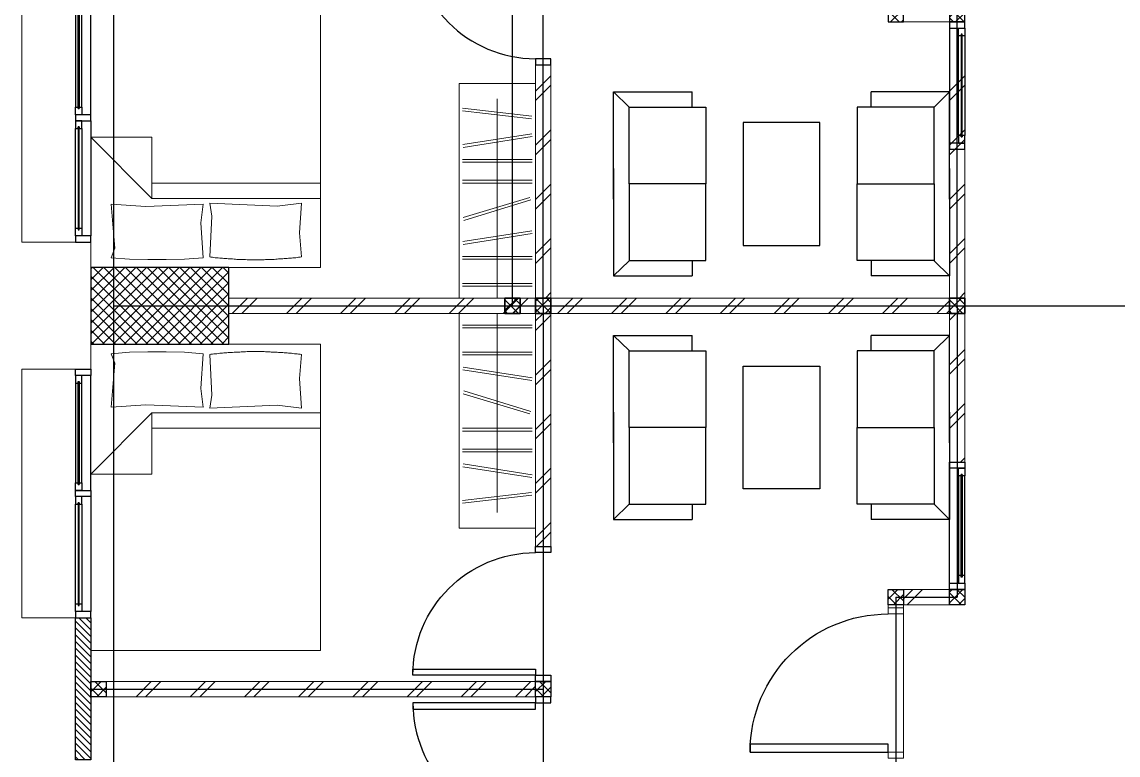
# Model space of a CAD drawing. Header units: millimetres. Extents: x -324 to 75, y -297 to 212.
# Drawn here: x -250.74 to -243.59, y 171.01 to 175.79 of the extents above; entities that cross this region are included whole.
import ezdxf

# ---------------------------------------------------------------- set-up
doc = ezdxf.new("R2010")
doc.units = ezdxf.units.MM
for name, color, linetype, lineweight in [('ars', 11, 'Continuous', 0), ('KOL', 1, 'Continuous', 30), ('KOLOM', 4, 'Continuous', 9), ('lan', 7, 'Continuous', 15), ('tem', 5, 'Continuous', 20)]:
    doc.layers.add(name, color=color, linetype=linetype, lineweight=lineweight)
doc.layers.add('as', color=1, linetype='Continuous', plot=False)
doc.layers.add('FURNITURE', color=68, linetype='Continuous')
doc.layers.add('Kusen', color=30, linetype='Continuous')
pattern_1 = [(45, (2, 57.215), (-0.1767767, 0.1767767), []), (45, (2.0625, 57.215), (-0.1767767, 0.1767767), [])]

# ---------------------------------------------------------------- blocks, each defined once
blk = doc.blocks.new('T. J1')
at = {"layer": 'Kusen'}
for p, q in [((-0.7188, 0.1), (-0.0688, 0.1)), ((0.7212, 0.1), (0.0712, 0.1)), ((-0.0188, 0), (-0.7688, 0)), ((-0.0688, 0.06), (-0.7188, 0.06)), ((0.0212, 0), (0.7712, 0)), ((0.0712, 0.06), (0.7212, 0.06))]:
    blk.add_line(p, q, dxfattribs=at)
for points in [[(-0.8088, 0), (-0.7688, 0), (-0.7688, 0.1), (-0.8088, 0.1)], [(-0.0188, 0), (0.0212, 0), (0.0212, 0.1), (-0.0188, 0.1)], [(0.8112, 0), (0.7712, 0), (0.7712, 0.1), (0.8112, 0.1)]]:
    blk.add_lwpolyline(points, close=True, dxfattribs=at)
for points in [[(-0.7188, 0.0775), (-0.7188, 0.06), (-0.7688, 0.06), (-0.7688, 0.1), (-0.7188, 0.1), (-0.7188, 0.0825), (-0.7288, 0.0825), (-0.7288, 0.0775), (-0.7188, 0.0775)], [(-0.0688, 0.0775), (-0.0688, 0.06), (-0.0188, 0.06), (-0.0188, 0.1), (-0.0688, 0.1), (-0.0688, 0.0825), (-0.0588, 0.0825), (-0.0588, 0.0775), (-0.0688, 0.0775)], [(0.0712, 0.0775), (0.0712, 0.06), (0.0212, 0.06), (0.0212, 0.1), (0.0712, 0.1), (0.0712, 0.0825), (0.0612, 0.0825), (0.0612, 0.0775), (0.0712, 0.0775)], [(0.7212, 0.0775), (0.7212, 0.06), (0.7712, 0.06), (0.7712, 0.1), (0.7212, 0.1), (0.7212, 0.0825), (0.7312, 0.0825), (0.7312, 0.0775), (0.7212, 0.0775)]]:
    blk.add_lwpolyline(points, dxfattribs=at)
at = {"layer": 'Kusen', "color": 141}
for points in [[(-0.7288, 0.0775), (-0.0588, 0.0775), (-0.0588, 0.0825), (-0.7288, 0.0825)], [(0.7312, 0.0775), (0.0612, 0.0775), (0.0612, 0.0825), (0.7312, 0.0825)]]:
    blk.add_lwpolyline(points, close=True, dxfattribs=at)
blk = doc.blocks.new('P.80')
at = {"layer": 'Kusen'}
for points in [[(-69.8094, -74.8368), (-69.7694, -74.8368), (-69.7694, -74.0368), (-69.8094, -74.0368)], [(-70.6094, -74.9368), (-70.5694, -74.9368), (-70.5694, -74.8368), (-70.6094, -74.8368)], [(-69.7694, -74.9368), (-69.7294, -74.9368), (-69.7294, -74.8368), (-69.7694, -74.8368)]]:
    blk.add_lwpolyline(points, close=True, dxfattribs=at)
blk.add_arc((-69.7694, -74.8368), 0.8, 90, 180, dxfattribs=at)
blk = doc.blocks.new('K 10.10')
at = {"layer": 'ars'}
h = blk.add_hatch(dxfattribs=at)
h.set_pattern_fill('_USER', color=256, scale=0.05, angle=45, double=1, pattern_type=0)
h.set_pattern_definition([(45, (0, 0), (-0.035355339, 0.035355339), []), (135, (0, 0), (-0.035355339, -0.035355339), [])])
h.paths.add_polyline_path([(1560.5383, 1380.4069), (1560.6383, 1380.4069), (1560.6383, 1380.5069), (1560.5383, 1380.5069)])
at = {"layer": 'KOL'}
blk.add_lwpolyline([(1560.5383, 1380.4069), (1560.6383, 1380.4069), (1560.6383, 1380.5069), (1560.5383, 1380.5069)], close=True, dxfattribs=at)
blk = doc.blocks.new('P-90')
at = {"layer": 'Kusen'}
blk.add_lwpolyline([(374.6908, -21.5979), (374.7408, -21.5979), (374.7408, -22.4979), (374.6908, -22.4979)], close=True, dxfattribs=at)
at = {"layer": 'Kusen', "lineweight": 9}
for points in [[(373.8008, -22.4979), (373.8408, -22.4979), (373.8408, -22.5979), (373.8008, -22.5979)], [(374.7408, -22.4979), (374.7808, -22.4979), (374.7808, -22.5979), (374.7408, -22.5979)]]:
    blk.add_lwpolyline(points, close=True, dxfattribs=at)
at = {"layer": 'Kusen'}
blk.add_arc((374.7408, -22.4979), 0.9, 90, 180, dxfattribs=at)
blk = doc.blocks.new('BED1')
at = {"color": 0, "linetype": 'Continuous'}
for points in [[(1.9976, 0), (1.9976, 1.4976), (0, 1.4976), (0, 0), (1.9976, 0)], [(1.5484, 1.0993), (1.1489, 1.0993), (1.1489, 1.4976), (1.5484, 1.0993)], [(1.9346, 1.3656), (1.9443, 1.2458), (1.9467, 1.1259), (1.9467, 1.0061), (1.9443, 0.8862), (1.9346, 0.7663), (1.707, 0.7809), (1.586, 0.7663), (1.6017, 1.1404), (1.586, 1.3656), (1.8717, 1.3426), (1.9346, 1.3656)], [(1.4492, 1.0993), (1.4492, 0)], [(1.5484, 1.0993), (1.5484, 0)], [(1.9298, 0.1235), (1.7724, 0.138), (1.5799, 0.1235), (1.5981, 0.2833), (1.5799, 0.7228), (1.6634, 0.7094), (1.9298, 0.7228)], [(1.9298, 0.1235), (1.931, 0.1332), (1.9322, 0.1429), (1.9334, 0.1513), (1.9346, 0.161), (1.9346, 0.1707), (1.9358, 0.1804), (1.937, 0.1889), (1.9383, 0.1985), (1.9383, 0.2082), (1.9395, 0.2179), (1.9407, 0.2264), (1.9407, 0.2361), (1.9419, 0.2458), (1.9419, 0.2542), (1.9431, 0.2639), (1.9431, 0.2736), (1.9443, 0.2833), (1.9443, 0.2918), (1.9455, 0.3015), (1.9455, 0.3111), (1.9455, 0.3208), (1.9467, 0.3293), (1.9467, 0.339), (1.9467, 0.3487), (1.9467, 0.3584), (1.9479, 0.3668), (1.9479, 0.3765), (1.9479, 0.3862), (1.9479, 0.3959), (1.9479, 0.4044), (1.9479, 0.414), (1.9479, 0.4237), (1.9479, 0.4334), (1.9479, 0.4419), (1.9479, 0.4516), (1.9479, 0.4613), (1.9479, 0.4709), (1.9479, 0.4794), (1.9467, 0.4891), (1.9467, 0.4988), (1.9467, 0.5085), (1.9467, 0.5169), (1.9455, 0.5266), (1.9455, 0.5363), (1.9455, 0.546), (1.9443, 0.5545), (1.9443, 0.5642), (1.9431, 0.5738), (1.9431, 0.5835), (1.9419, 0.592), (1.9419, 0.6017), (1.9407, 0.6114), (1.9407, 0.6199), (1.9395, 0.6295), (1.9383, 0.6392), (1.9383, 0.6489), (1.937, 0.6574), (1.9358, 0.6671), (1.9346, 0.6768), (1.9346, 0.6864), (1.9334, 0.6949), (1.9322, 0.7046), (1.931, 0.7143), (1.9298, 0.7228)]]:
    blk.add_lwpolyline(points, dxfattribs=at)
blk = doc.blocks.new('LEMARI1')
for points in [[(0.6998, 0.4988), (-0.6998, 0.4988)], [(-0.6998, 0), (0.6998, 0), (0.6998, 0.4988), (-0.6998, 0.4988), (-0.6998, 0)], [(-0.5387, 0.4758), (-0.4855, 0.023)], [(-0.4685, 0.0254), (-0.5206, 0.477)], [(-0.3002, 0.4746), (-0.3705, 0.0242)], [(-0.3523, 0.0218), (-0.2821, 0.4709)], [(-0.2034, 0.477), (-0.2034, 0.0218)], [(-0.1852, 0.0218), (-0.1852, 0.477)], [(-0.0678, 0.477), (-0.0678, 0.0218)], [(-0.0496, 0.0218), (-0.0496, 0.477)], [(0.1755, 0.4722), (0.0436, 0.0363)], [(0.0605, 0.0315), (0.1937, 0.4673)], [(0.3317, 0.4746), (0.2627, 0.0242)], [(0.2797, 0.0218), (0.3499, 0.4709)], [(0.4286, 0.477), (0.4286, 0.0218)], [(0.4467, 0.0218), (0.4467, 0.477)], [(0.6053, 0.477), (0.6053, 0.0218)], [(0.6235, 0.0218), (0.6235, 0.477)], [(0.6998, 0.2494), (-0.5993, 0.2494)]]:
    blk.add_lwpolyline(points)
blk = doc.blocks.new('tamu02')
at = {"linetype": 'Continuous'}
for points in [[(-0.5005, 1.2448), (-0.5998, 1.3453)], [(0.1005, 1.3453), (-0.5985, 1.3453), (-0.5985, 0.8339)], [(-0.0993, 1.3453), (0.5998, 1.3453), (0.5998, 0.8339)], [(0.5005, 1.2448), (0.5998, 1.3453)], [(-0.4993, 0.7444), (0, 0.7444), (0, 1.2448), (-0.4993, 1.2448), (-0.4993, 0.7444)], [(0.5005, 0.7444), (0, 0.7444), (0, 1.2448), (0.5005, 1.2448), (0.5005, 0.7444)], [(-0.4993, 0.8339), (-0.5985, 0.8339)], [(0.5005, 0.8339), (0.5998, 0.8339)], [(-0.4993, -0.2444), (0, -0.2444), (0, -0.7448), (-0.4993, -0.7448), (-0.4993, -0.2444)], [(0.5005, -0.2444), (0, -0.2444), (0, -0.7448), (0.5005, -0.7448), (0.5005, -0.2444)], [(0.1005, -0.8453), (-0.5985, -0.8453), (-0.5985, -0.3339)], [(-0.4993, -0.3339), (-0.5985, -0.3339)], [(-0.0993, -0.8453), (0.5998, -0.8453), (0.5998, -0.3339)], [(0.5005, -0.3339), (0.5998, -0.3339)], [(-0.5005, -0.7448), (-0.5998, -0.8453)], [(0.5005, -0.7448), (0.5998, -0.8453)]]:
    blk.add_lwpolyline(points, dxfattribs=at)
blk.add_lwpolyline([(0.4, 0.5), (0.4, 0), (-0.4, 0), (-0.4, 0.5), (0.4, 0.5)])
blk = doc.blocks.new('T. J2')
at = {"layer": 'Kusen'}
for p, q in [((-0.3692, 0.1), (0.2808, 0.1)), ((-0.4192, 0), (0.3308, 0)), ((0.2808, 0.06), (-0.3692, 0.06))]:
    blk.add_line(p, q, dxfattribs=at)
for points in [[(-0.4592, 0), (-0.4192, 0), (-0.4192, 0.1), (-0.4592, 0.1)], [(0.3308, 0), (0.3708, 0), (0.3708, 0.1), (0.3308, 0.1)]]:
    blk.add_lwpolyline(points, close=True, dxfattribs=at)
for points in [[(-0.3692, 0.0775), (-0.3692, 0.06), (-0.4192, 0.06), (-0.4192, 0.1), (-0.3692, 0.1), (-0.3692, 0.0825), (-0.3792, 0.0825), (-0.3792, 0.0775), (-0.3692, 0.0775)], [(0.2808, 0.0775), (0.2808, 0.06), (0.3308, 0.06), (0.3308, 0.1), (0.2808, 0.1), (0.2808, 0.0825), (0.2908, 0.0825), (0.2908, 0.0775), (0.2808, 0.0775)]]:
    blk.add_lwpolyline(points, dxfattribs=at)
at = {"layer": 'Kusen', "color": 141}
blk.add_lwpolyline([(-0.3792, 0.0775), (0.2908, 0.0775), (0.2908, 0.0825), (-0.3792, 0.0825)], close=True, dxfattribs=at)
blk = doc.blocks.new('typikal-1a')
at = {"layer": 'as'}
for p, q in [((0, 5.5), (1.9, 5.5)), ((1.9, 5.1), (1.9, 5.5)), ((1.9, 5.1), (3, 5.1)), ((0, 2.8), (6.2, 2.8)), ((2.5, -0.15), (2.5, 2.8))]:
    blk.add_line(p, q, dxfattribs=at)
at = {"layer": 'KOL'}
blk.add_lwpolyline([(2.035, -0.15), (2.96, -0.15), (2.96, -0.25), (2.035, -0.25)], close=True, dxfattribs=at)
at = {"layer": 'lan'}
blk.add_line((2.91, 5.15), (2.01, 5.15), dxfattribs=at)
at = {"layer": 'tem'}
for points in [[(1.02, 5.45), (0.05, 5.45), (0.05, 5.55), (1.02, 5.55)], [(0.05, 2.85), (-0.05, 2.85), (-0.05, 5.45), (0.05, 5.45)], [(1.95, 5.45), (1.85, 5.45), (1.85, 5.15), (1.95, 5.15)], [(1.97, 5.15), (1.95, 5.15), (1.95, 5.05), (1.97, 5.05)], [(1.57, 2.75), (0.05, 2.75), (0.05, 2.85), (1.57, 2.85)], [(0.05, 2.75), (-0.05, 2.75), (-0.05, 0.75), (0.05, 0.75)], [(2.45, 2.75), (2.55, 2.75), (2.55, -0.05), (2.45, -0.05)]]:
    blk.add_lwpolyline(points, close=True, dxfattribs=at)
at = {"layer": 'ars', "rotation": 180}
for name, p in [('LEMARI1', (0.7498, 2.75)), ('BED1', (2.2476, 1.3476))]:
    blk.add_blockref(name, p, dxfattribs=at)
at = {"layer": 'FURNITURE'}
blk.add_blockref('tamu02', (0.7934, 4.1047), dxfattribs=at)
at = {"layer": 'KOLOM', "extrusion": (0, 0, -1), "zscale": -1}
for p in [(-1560.5883, -1374.9569), (-1562.4883, -1374.9569), (-1562.4883, -1375.3569), (-1560.5883, -1377.6569), (-1563.0883, -1377.6569), (-1563.0883, -1380.5569)]:
    blk.add_blockref('K 10.10', p, dxfattribs=at)
at = {"layer": 'Kusen', "xscale": -1}
blk.add_blockref('T. J2', (1.3908, 5.45), dxfattribs=at)
at = {"layer": 'Kusen', "xscale": -1, "rotation": 180}
for name, p in [('P-90', (-371.8308, -17.4479)), ('P.80', (72.1794, -72.0868)), ('T. J1', (1.2238, -0.15))]:
    blk.add_blockref(name, p, dxfattribs=at)
at = {"layer": 'Kusen', "rotation": 180}
blk.add_blockref('P.80', (-67.1794, -72.0868), dxfattribs=at)
blk = doc.blocks.new("k2'")
at = {"layer": 'ars'}
h = blk.add_hatch(dxfattribs=at)
h.set_pattern_fill('_USER', color=256, scale=0.05, angle=45, double=1, pattern_type=0)
h.set_pattern_definition([(45, (0, -4.95), (-0.03535534, 0.03535534), []), (135, (0, -4.95), (-0.03535534, -0.03535534), [])])
h.paths.add_polyline_path([(-0.25, -0.45), (0.25, -0.45), (0.25, 0.45), (-0.25, 0.45)])
at = {"layer": 'KOL'}
blk.add_lwpolyline([(-0.25, -0.45), (0.25, -0.45), (0.25, 0.45), (-0.25, 0.45)], close=True, dxfattribs=at)
blk = doc.blocks.new('A-4')
at = {"layer": 'ars'}
h = blk.add_hatch(dxfattribs=at)
h.set_pattern_fill('TEMBOK', color=256, scale=0.25)
h.set_pattern_definition([(45, (-11.05016, -11.165), (-0.1767767, 0.1767767), []), (45, (-10.98766, -11.165), (-0.1767767, 0.1767767), [])])
h.paths.add_polyline_path([(-3.8, 34.5), (-3.7, 34.5), (-3.7, 36.02), (-3.8, 36.02)])
h = blk.add_hatch(dxfattribs=at)
h.set_pattern_fill('TEMBOK', color=256, scale=0.25)
h.set_pattern_definition([(45, (-8.35016, -11.165), (-0.1767767, 0.1767767), []), (45, (-8.28766, -11.165), (-0.1767767, 0.1767767), [])])
h.paths.add_polyline_path([(-1.1, 34.5), (-1, 34.5), (-1, 36.02), (-1.1, 36.02)])
h = blk.add_hatch(dxfattribs=at)
h.set_pattern_fill('TEMBOK', color=256, scale=0.25)
h.set_pattern_definition(pattern_1)
h.paths.add_polyline_path([(-5.8, 34.5), (-5.8, 34.4), (-3.8, 34.4), (-3.8, 34.5)])
h = blk.add_hatch(dxfattribs=at)
h.set_pattern_fill('TEMBOK', color=256, scale=0.25)
h.set_pattern_definition(pattern_1)
h.paths.add_polyline_path([(-1.1, 34.5), (-1.1, 34.4), (-3.7, 34.4), (-3.7, 34.5)])
h = blk.add_hatch(dxfattribs=at)
h.set_pattern_fill('TEMBOK', color=256, scale=0.25)
h.set_pattern_definition([(45, (-0.7, 70.165), (-0.1767767, 0.1767767), []), (45, (-0.6375, 70.165), (-0.1767767, 0.1767767), [])])
h.paths.add_polyline_path([(-3.7, 34.4), (-3.7, 32.88), (-3.8, 32.88), (-3.8, 34.4)])
h = blk.add_hatch(dxfattribs=at)
h.set_pattern_fill('TEMBOK', color=256, scale=0.25)
h.set_pattern_definition([(45, (-8.35016, -22.495), (-0.1767767, 0.1767767), []), (45, (-8.28766, -22.495), (-0.1767767, 0.1767767), [])])
h.paths.add_polyline_path([(-1.1, 33.43), (-1, 33.43), (-1, 34.4), (-1.1, 34.4)])
h = blk.add_hatch(dxfattribs=at)
h.set_pattern_fill('TEMBOK', color=256, scale=0.25)
h.set_pattern_definition([(45, (-6.195, 17.325), (-0.1767767, 0.1767767), []), (45, (-6.1325, 17.325), (-0.1767767, 0.1767767), [])])
h.paths.add_polyline_path([(-1.1, 32.6), (-1.4, 32.6), (-1.4, 32.5), (-1.1, 32.5)])
h = blk.add_hatch(dxfattribs=at)
h.set_pattern_fill('ANSI31', color=256, scale=0.25, angle=90, style=0)
h.set_pattern_definition([(135, (375.904584, 513.928732), (-0.0220970869, -0.0220970869), [])])
h.paths.add_polyline_path([(-6.7, 32.415), (-6.7, 31.49), (-6.8, 31.49), (-6.8, 32.415)])
h = blk.add_hatch(dxfattribs=at)
h.set_pattern_fill('TEMBOK', color=256, scale=0.25)
h.set_pattern_definition([(45, (-0.795, 5.525), (-0.1767767, 0.1767767), []), (45, (-0.7325, 5.525), (-0.1767767, 0.1767767), [])])
h.paths.add_polyline_path([(-6.6, 32), (-3.8, 32), (-3.8, 31.9), (-6.6, 31.9)])
at = {"layer": 'as'}
for p, q in [((-6.55, 15.85), (-6.55, 40.65)), ((-6.55, 34.45), (6.55, 34.45))]:
    blk.add_line(p, q, dxfattribs=at)
at = {"layer": 'KOL'}
blk.add_line((-3.95, 34.45), (-3.95, 40.65), dxfattribs=at)
at = {"layer": 'lan'}
for p, q in [((-7.15, 34.865), (-7.15, 36.485)), ((-6.8, 34.865), (-7.15, 34.865)), ((-6.8, 34.035), (-7.15, 34.035)), ((-7.15, 34.035), (-7.15, 32.415)), ((-6.8, 32.415), (-7.15, 32.415))]:
    blk.add_line(p, q, dxfattribs=at)
at = {"layer": 'tem', "ltscale": 2}
for points in [[(-1.1, 34.4), (-1.1, 34.5), (-3.9, 34.5), (-3.9, 34.4)], [(-1.1, 34.5), (-1.1, 34.4), (-3.9, 34.4), (-3.9, 34.5)]]:
    blk.add_lwpolyline(points, close=True, dxfattribs=at)
at = {"layer": 'KOL', "rotation": 90}
blk.add_blockref("k2'", (-6.25, 34.45), dxfattribs=at)
at = {"layer": 'KOLOM', "extrusion": (0, 0, -1), "zscale": -1, "rotation": 90}
for p in [(1384.4069, -1526.1383), (1381.5069, -1526.1383), (1381.5069, -1526.1383)]:
    blk.add_blockref('K 10.10', p, dxfattribs=at)
at = {"layer": 'KOLOM', "extrusion": (0, 0, -1), "xscale": -1, "zscale": -1, "rotation": 90}
for p in [(1384.4069, 1595.0383), (1381.5069, 1595.0383)]:
    blk.add_blockref('K 10.10', p, dxfattribs=at)
at = {"layer": 'lan', "xscale": -1, "rotation": 270}
blk.add_blockref('typikal-1a', (-6.55, 34.45), dxfattribs=at)
at = {"layer": 'lan', "rotation": 270}
blk.add_blockref('typikal-1a', (-6.55, 34.45), dxfattribs=at)

msp = doc.modelspace()

# ---------------------------------------------------------------- block references
msp.add_blockref('A-4', (-243.5919, 139.4939))

doc.saveas('drawing.dxf')
